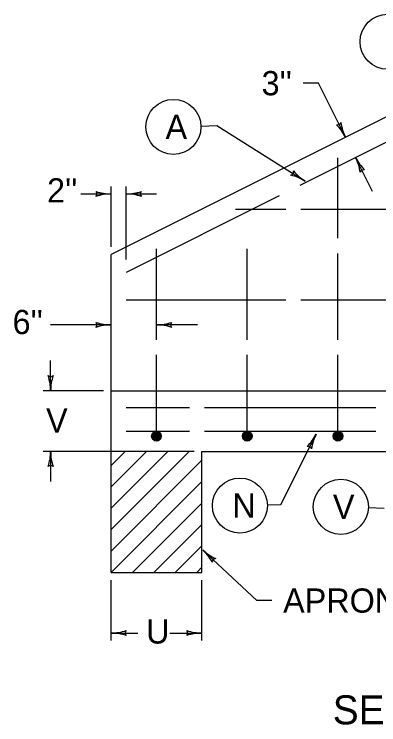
# Model space of a CAD drawing. Extents: x 1000 to 1036.3, y 1000 to 1022.
# Drawn here: x 1020.55 to 1023.56, y 1007.06 to 1012.93 of the extents above; entities that cross this region are included whole.
import ezdxf

# ---------------------------------------------------------------- set-up
doc = ezdxf.new("R2010")
doc.units = 0
doc.layers.add('Level 1', color=7, linetype='Continuous')

msp = doc.modelspace()

# ---------------------------------------------------------------- linework, layer by layer
at = {"layer": 'Level 1'}
for p, q in [((1025.2243, 1012.8822), (1021.3494, 1010.9448)), ((1023.0632, 1012.3607), (1022.9382, 1012.3607)), ((1023.2869, 1011.9136), (1023.0632, 1012.3607)), ((1024.275, 1012.1979), (1022.9105, 1011.5157)), ((1022.0917, 1012.0052), (1022.2233, 1012.0089)), ((1022.2233, 1012.0089), (1022.9532, 1011.5506)), ((1023.2244, 1011.0793), (1023.2244, 1011.7426)), ((1023.5106, 1011.4664), (1023.3708, 1011.7458)), ((1021.3494, 1011.0073), (1021.3494, 1011.5073)), ((1021.4743, 1010.9038), (1021.4743, 1011.5073)), ((1021.0994, 1011.4448), (1021.3494, 1011.4448)), ((1021.4743, 1011.4448), (1021.7243, 1011.4448)), ((1022.7389, 1011.4299), (1021.4743, 1010.7976)), ((1022.3789, 1011.3198), (1022.7927, 1011.3198)), ((1022.9177, 1011.3198), (1024.3755, 1011.3198)), ((1021.7244, 1010.2413), (1021.7244, 1010.9926)), ((1022.4744, 1010.2413), (1022.4744, 1010.9926)), ((1021.3494, 1008.3198), (1021.3494, 1010.9448)), ((1023.2244, 1010.2413), (1023.2244, 1010.9543)), ((1021.4743, 1010.5698), (1022.7927, 1010.5698)), ((1022.9177, 1010.5698), (1024.3755, 1010.5698)), ((1021.3494, 1010.364), (1020.8494, 1010.364)), ((1022.0627, 1010.364), (1021.7244, 1010.364)), ((1021.7244, 1009.4447), (1021.7244, 1010.1163)), ((1022.4744, 1009.4447), (1022.4744, 1010.1163)), ((1023.2244, 1009.4447), (1023.2244, 1010.1163)), ((1020.8494, 1009.8198), (1020.8494, 1010.0698)), ((1021.2869, 1009.8198), (1020.7869, 1009.8198)), ((1021.3494, 1009.8198), (1026.8388, 1009.8198)), ((1021.4743, 1009.6809), (1021.9962, 1009.6809)), ((1022.1212, 1009.6809), (1023.5382, 1009.6809)), ((1021.4743, 1009.4875), (1021.9962, 1009.4875)), ((1022.1212, 1009.4875), (1023.5382, 1009.4875)), ((1022.7526, 1008.8821), (1023.0448, 1009.4627)), ((1022.0369, 1009.3198), (1020.7869, 1009.3198)), ((1020.8494, 1009.3198), (1020.8494, 1009.0698)), ((1021.3494, 1009.2037), (1021.4656, 1009.3198)), ((1021.3494, 1009.0268), (1021.6424, 1009.3198)), ((1021.3494, 1008.85), (1021.8193, 1009.3198)), ((1021.3494, 1008.6733), (1021.9959, 1009.3198)), ((1022.0994, 1009.3198), (1024.9118, 1009.3198)), ((1022.0994, 1008.3198), (1022.0994, 1009.3198)), ((1021.3494, 1008.4965), (1022.0994, 1009.2465)), ((1021.3494, 1008.3198), (1022.0994, 1009.0698)), ((1021.5263, 1008.3198), (1022.0994, 1008.893)), ((1022.6412, 1008.8787), (1022.7526, 1008.8821)), ((1023.4757, 1008.8552), (1023.6073, 1008.8515)), ((1021.7031, 1008.3198), (1022.0994, 1008.7162)), ((1021.8797, 1008.3198), (1022.0994, 1008.5395)), ((1022.5534, 1008.0877), (1022.1086, 1008.5052)), ((1022.0566, 1008.3198), (1022.0994, 1008.3627)), ((1021.3494, 1008.3198), (1022.0994, 1008.3198)), ((1021.3494, 1007.7573), (1021.3494, 1008.2573)), ((1022.0994, 1007.7573), (1022.0994, 1008.2573)), ((1022.6784, 1008.0877), (1022.5534, 1008.0877)), ((1021.3494, 1007.8198), (1021.5692, 1007.8198)), ((1021.8338, 1007.8198), (1022.0994, 1007.8198))]:
    msp.add_line(p, q, dxfattribs=at)
for centre, radius in [((1023.635, 1012.7015), 0.2274), ((1021.8643, 1011.9987), 0.2274), ((1021.7244, 1009.4448), 0.04), ((1021.7244, 1009.4447), 0.038), ((1021.7244, 1009.4454), 0.036), ((1021.7244, 1009.4454), 0.034), ((1021.7244, 1009.4454), 0.032), ((1021.7244, 1009.4454), 0.03), ((1021.7244, 1009.4454), 0.028), ((1021.7244, 1009.4454), 0.026), ((1021.7244, 1009.4454), 0.024), ((1021.7244, 1009.4454), 0.022), ((1021.7244, 1009.4454), 0.02), ((1021.7244, 1009.4454), 0.018), ((1021.7244, 1009.4454), 0.016), ((1021.7244, 1009.4454), 0.014), ((1021.7244, 1009.4454), 0.012), ((1021.7244, 1009.4454), 0.01), ((1021.7244, 1009.4454), 0.008), ((1021.7244, 1009.4454), 0.006), ((1021.7244, 1009.4454), 0.004), ((1022.4744, 1009.4448), 0.04), ((1022.4744, 1009.4447), 0.038), ((1022.4744, 1009.4454), 0.036), ((1022.4744, 1009.4454), 0.034), ((1022.4744, 1009.4454), 0.032), ((1022.4744, 1009.4454), 0.03), ((1022.4744, 1009.4454), 0.028), ((1022.4744, 1009.4454), 0.026), ((1022.4744, 1009.4454), 0.024), ((1022.4744, 1009.4454), 0.022), ((1022.4744, 1009.4454), 0.02), ((1022.4744, 1009.4454), 0.018), ((1022.4744, 1009.4454), 0.016), ((1022.4744, 1009.4454), 0.014), ((1022.4744, 1009.4454), 0.012), ((1022.4744, 1009.4454), 0.01), ((1022.4744, 1009.4454), 0.008), ((1022.4744, 1009.4454), 0.006), ((1022.4744, 1009.4454), 0.004), ((1023.2244, 1009.4448), 0.04), ((1023.2244, 1009.4447), 0.038), ((1023.2244, 1009.4454), 0.036), ((1023.2244, 1009.4454), 0.034), ((1023.2244, 1009.4454), 0.032), ((1023.2244, 1009.4454), 0.03), ((1023.2244, 1009.4454), 0.028), ((1023.2244, 1009.4454), 0.026), ((1023.2244, 1009.4454), 0.024), ((1023.2244, 1009.4454), 0.022), ((1023.2244, 1009.4454), 0.02), ((1023.2244, 1009.4454), 0.018), ((1023.2244, 1009.4454), 0.016), ((1023.2244, 1009.4454), 0.014), ((1023.2244, 1009.4454), 0.012), ((1023.2244, 1009.4454), 0.01), ((1023.2244, 1009.4454), 0.008), ((1023.2244, 1009.4454), 0.006), ((1023.2244, 1009.4454), 0.004), ((1022.4138, 1008.8719), 0.2274), ((1023.2483, 1008.8617), 0.2274)]:
    msp.add_circle(centre, radius, dxfattribs=at)
for centre, radius, start, end in [((1023.2205, 1012.0466), 0.0313, 255.34819, 337.46488), ((1023.6366, 1012.0885), 0.3909, 187.92075, 206.56748), ((1022.9373, 1011.7387), 0.3909, 26.57359, 45.24238), ((1022.9373, 1011.7387), 0.3909, 26.56137, 26.57359), ((1023.7205, 1011.9207), 0.3909, 206.55966, 206.57189), ((1023.7205, 1011.9207), 0.3909, 206.57189, 225.24067), ((1023.0212, 1011.571), 0.3909, 7.91904, 26.56578), ((1022.8273, 1011.6297), 0.0313, 286.64589, 8.76258), ((1023.1611, 1011.8817), 0.3909, 219.21845, 237.86518), ((1023.4373, 1011.6129), 0.0313, 75.34648, 157.46318), ((1022.7453, 1011.2195), 0.3909, 57.87129, 76.54008), ((1022.7453, 1011.2195), 0.3909, 57.85907, 57.87129), ((1021.2008, 1011.4449), 0.0313, 318.7746, 40.89129), ((1021.3494, 1011.0539), 0.3909, 90, 108.66878), ((1021.3494, 1011.8358), 0.3909, 251.34716, 269.99389), ((1021.3494, 1011.0539), 0.3909, 89.98778, 90), ((1021.4743, 1011.8358), 0.3909, 269.98778, 270), ((1021.4743, 1011.8358), 0.3909, 270, 288.66878), ((1021.4743, 1011.0539), 0.3909, 71.34716, 89.99389), ((1021.623, 1011.4448), 0.0313, 138.7746, 220.89129), ((1021.2008, 1010.364), 0.0313, 318.7746, 40.89129), ((1021.3494, 1010.7549), 0.3909, 251.34716, 269.99389), ((1021.7244, 1010.7549), 0.3909, 270, 288.66878), ((1021.8731, 1010.364), 0.0313, 138.7746, 220.89129), ((1021.3494, 1009.9731), 0.3909, 90, 108.66878), ((1021.3494, 1009.9731), 0.3909, 89.98778, 90), ((1021.7244, 1010.7549), 0.3909, 269.98778, 270), ((1021.7244, 1009.9731), 0.3909, 71.34716, 89.99389), ((1020.8495, 1009.9685), 0.0313, 228.7746, 310.89129), ((1020.4585, 1009.8198), 0.3909, 0, 18.66878), ((1020.8495, 1009.9685), 0.0313, 228.7746, 310.89129), ((1020.4585, 1009.8198), 0.3909, 0, 18.66878), ((1021.2404, 1009.8198), 0.3909, 161.34716, 179.99389), ((1021.2404, 1009.8198), 0.3909, 161.34716, 179.99389), ((1020.4585, 1009.8198), 0.3909, 359.98778, 0), ((1020.4585, 1009.8198), 0.3909, 359.98778, 0), ((1022.6955, 1009.6384), 0.3909, 314.63427, 333.281), ((1023.394, 1009.2869), 0.3909, 153.28711, 171.95589), ((1023.394, 1009.2869), 0.3909, 153.27489, 153.28711), ((1020.4585, 1009.3198), 0.3909, 341.34716, 359.99389), ((1021.2404, 1009.3198), 0.3909, 179.98778, 180), ((1021.2404, 1009.3198), 0.3909, 180, 198.66878), ((1022.9779, 1009.3299), 0.0313, 22.06171, 104.1784), ((1020.8494, 1009.1712), 0.0313, 48.7746, 130.89129), ((1022.3761, 1008.7903), 0.3909, 226.79756, 226.80979), ((1022.3761, 1008.7903), 0.3909, 226.80979, 245.47857), ((1021.841, 1008.2202), 0.3909, 28.15694, 46.80367), ((1022.2169, 1008.4035), 0.0313, 95.58438, 177.70108), ((1021.3494, 1008.2108), 0.3909, 269.98778, 270), ((1021.3494, 1008.2108), 0.3909, 270, 288.66878), ((1021.3494, 1007.4289), 0.3909, 71.34716, 89.99389), ((1021.4981, 1007.8198), 0.0313, 138.7746, 220.89129), ((1021.9508, 1007.8199), 0.0313, 318.7746, 40.89129), ((1022.0994, 1007.4289), 0.3909, 90, 108.66878), ((1022.0994, 1008.2108), 0.3909, 251.34716, 269.99389), ((1022.0994, 1007.4289), 0.3909, 89.98778, 90)]:
    msp.add_arc(centre, radius, start, end, dxfattribs=at)

# ---------------------------------------------------------------- texts
for s, height, p in [("3''", 0.2, (1022.5933, 1012.2595)), ('A', 0.2, (1021.799, 1011.8987)), ("2''", 0.2, (1020.8197, 1011.3746)), ("6''", 0.2, (1020.5346, 1010.2877)), ('V', 0.2, (1020.8118, 1009.4747)), ('N', 0.2, (1022.3516, 1008.7719)), ('V', 0.2, (1023.183, 1008.7618)), ('APRON', 0.2, (1022.7713, 1007.9877)), ('U', 0.2, (1021.6385, 1007.733)), ('SECTION B-B', 0.24, (1023.1817, 1007.0656))]:
    msp.add_text(s, height=height, dxfattribs=at).set_placement(p)

doc.saveas('drawing.dxf')
